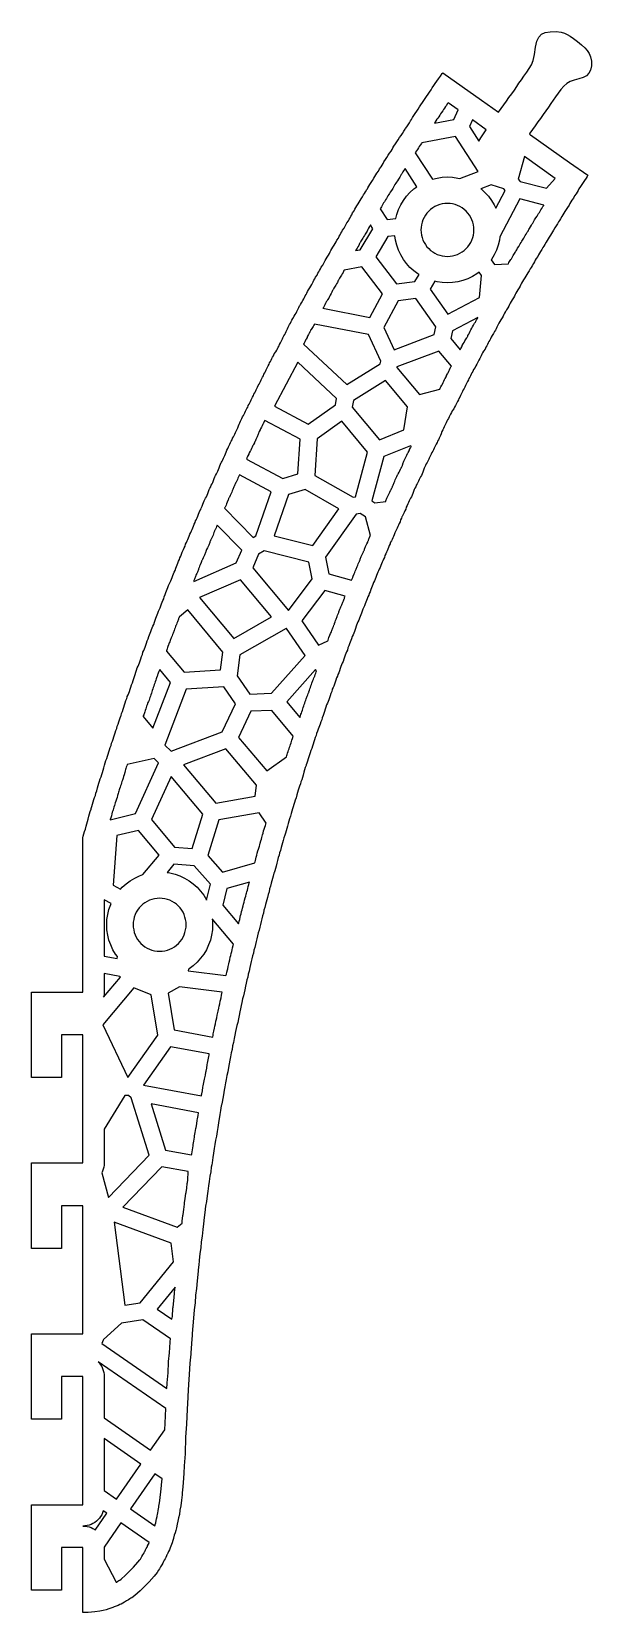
# Model space of a CAD drawing. Header units: millimetres. Extents: x -12 to 119, y -15 to 355.
import ezdxf

# ---------------------------------------------------------------- set-up
doc = ezdxf.new("R2010")
doc.units = ezdxf.units.MM

msp = doc.modelspace()

# ---------------------------------------------------------------- linework, layer by layer
at = {"layer": 'default'}
for points in [[(-12, 70), (-12, 73.16), (-12, 80), (-12, 80.35), (-12, 86.01), (-12, 90), (-5, 90), (-0.32, 90), (0, 90), (0, 97.43), (0, 106.79), (0, 110.86), (0, 120), (-5, 120), (-5, 111.79), (-5, 110), (-12, 110), (-12, 110.53), (-12, 119.91), (-12, 120), (-12, 130), (-11.81, 130), (-5, 130), (0, 130), (0, 135.27), (0, 139.34), (0, 150.81), (0, 154.89), (0, 166.17), (0.07, 166.5), (0.26, 167.06), (0.41, 167.61), (0.59, 168.17), (0.74, 168.83), (0.93, 169.39), (1.07, 169.94), (1.26, 170.5), (1.41, 171.17), (1.59, 171.72), (1.74, 172.28), (1.93, 172.83), (1.97, 173.01), (1.97, 173.01), (2.07, 173.5), (2.26, 174.05), (2.41, 174.59), (2.59, 175.07), (2.74, 175.59), (2.93, 176.08), (3.07, 176.61), (3.26, 177.17), (3.41, 177.83), (3.59, 178.39), (3.74, 178.92), (3.93, 179.41), (4.07, 179.93), (4.26, 180.41), (4.41, 180.93), (4.59, 181.41), (4.74, 181.95), (4.76, 181.99), (4.76, 181.99), (4.93, 182.5), (5.07, 183.17), (5.26, 183.72), (5.41, 184.26), (5.59, 184.74), (5.74, 185.26), (5.93, 185.74), (6.07, 186.26), (6.26, 186.74), (6.41, 187.26), (6.59, 187.74), (6.74, 188.26), (6.93, 188.74), (7.07, 189.26), (7.26, 189.74), (7.41, 190.26), (7.59, 190.74), (7.74, 191.26), (7.93, 191.74), (8.07, 192.26), (8.26, 192.74), (8.41, 193.26), (8.59, 193.74), (8.74, 194.26), (8.87, 194.6), (8.93, 194.74), (9.07, 195.26), (9.26, 195.74), (9.41, 196.26), (9.59, 196.74), (9.74, 197.26), (9.93, 197.74), (10.07, 198.26), (10.26, 198.74), (10.35, 199.06), (10.35, 199.06), (10.41, 199.24), (10.59, 199.65), (10.74, 200.02), (10.93, 200.43), (11.07, 200.93), (11.26, 201.41), (11.41, 201.93), (11.59, 202.41), (11.74, 202.93), (11.93, 203.41), (12.07, 203.93), (12.26, 204.41), (12.41, 204.93), (12.59, 205.4), (12.74, 205.91), (12.93, 206.32), (13.07, 206.68), (13.26, 207.09), (13.41, 207.6), (13.59, 208.07), (13.74, 208.59), (13.93, 209.07), (14.07, 209.57), (14.26, 209.98), (14.26, 209.98), (14.26, 209.98), (14.41, 210.35), (14.59, 210.76), (14.74, 211.26), (14.93, 211.74), (15.07, 212.26), (15.26, 212.74), (15.41, 213.24), (15.59, 213.65), (15.74, 214.02), (15.93, 214.42), (16.07, 214.91), (16.26, 215.32), (16.41, 215.68), (16.59, 216.09), (16.74, 216.59), (16.93, 217.07), (17.07, 217.57), (17.26, 217.98), (17.41, 218.35), (17.59, 218.76), (17.74, 219.24), (17.93, 219.65), (18.07, 220.02), (18.26, 220.42), (18.41, 220.91), (18.59, 221.32), (18.74, 221.68), (18.93, 222.09), (19.07, 222.59), (19.26, 223.07), (19.41, 223.57), (19.59, 223.98), (19.74, 224.35), (19.93, 224.76), (20.07, 225.24), (20.26, 225.65), (20.41, 226), (20.59, 226.34), (20.74, 226.69), (20.93, 227.09), (21.07, 227.58), (21.26, 227.98), (21.41, 228.35), (21.59, 228.76), (21.74, 229.24), (21.93, 229.65), (22.07, 230.02), (22.26, 230.42), (22.41, 230.91), (22.59, 231.32), (22.74, 231.68), (22.93, 232.09), (23.07, 232.57), (23.26, 232.98), (23.41, 233.33), (23.59, 233.67), (23.74, 234.02), (23.93, 234.43), (24.07, 234.91), (24.26, 235.31), (24.41, 235.66), (24.59, 236), (24.74, 236.35), (24.93, 236.76), (25.07, 237.24), (25.26, 237.65), (25.41, 238), (25.59, 238.34), (25.74, 238.69), (25.93, 239.09), (26.07, 239.57), (26.26, 239.98), (26.41, 240.33), (26.59, 240.67), (26.62, 240.73), (26.74, 241.02), (26.93, 241.43), (27.07, 241.91), (27.26, 242.31), (27.41, 242.66), (27.59, 243), (27.74, 243.35), (27.93, 243.76), (28.07, 244.24), (28.26, 244.65), (28.41, 245), (28.59, 245.33), (28.59, 245.33), (28.59, 245.33), (28.74, 245.67), (28.93, 246), (29.07, 246.35), (29.26, 246.76), (29.41, 247.24), (29.59, 247.65), (29.74, 248), (29.93, 248.33), (30.07, 248.67), (30.26, 249), (30.41, 249.35), (30.59, 249.76), (30.74, 250.24), (30.93, 250.65), (31.07, 251), (31.26, 251.33), (31.41, 251.67), (31.59, 252), (31.74, 252.35), (31.93, 252.76), (32.07, 253.24), (32.26, 253.65), (32.41, 254), (32.46, 254.09), (32.46, 254.09), (32.59, 254.33), (32.74, 254.67), (32.93, 255), (33.07, 255.33), (33.26, 255.67), (33.41, 256.02), (33.59, 256.43), (33.74, 256.91), (33.93, 257.31), (34.07, 257.66), (34.26, 258), (34.41, 258.33), (34.59, 258.67), (34.74, 259), (34.93, 259.33), (35.07, 259.67), (35.26, 260), (35.41, 260.33), (35.59, 260.67), (35.74, 261), (35.93, 261.34), (36.07, 261.69), (36.26, 262.09), (36.41, 262.57), (36.59, 262.98), (36.74, 263.33), (36.93, 263.67), (37.07, 264), (37.26, 264.33), (37.41, 264.67), (37.59, 265), (37.74, 265.33), (37.93, 265.67), (38.07, 266), (38.26, 266.33), (38.41, 266.67), (38.59, 267), (38.71, 267.26), (38.71, 267.26), (38.74, 267.33), (38.93, 267.67), (39.07, 268), (39.26, 268.33), (39.41, 268.67), (39.59, 269), (39.74, 269.33), (39.93, 269.67), (40.07, 270), (40.26, 270.33), (40.41, 270.67), (40.59, 271), (40.74, 271.33), (40.93, 271.67), (41.07, 272), (41.26, 272.33), (41.41, 272.67), (41.59, 273), (41.74, 273.33), (41.93, 273.67), (42.07, 274), (42.26, 274.33), (42.41, 274.67), (42.59, 275), (42.74, 275.33), (42.93, 275.67), (43.07, 276), (43.26, 276.33), (43.41, 276.67), (43.59, 277), (43.74, 277.33), (43.93, 277.67), (44.07, 278), (44.26, 278.33), (44.41, 278.67), (44.61, 279.02), (44.83, 279.43), (45.17, 279.91), (45.39, 280.31), (45.59, 280.66), (45.74, 281), (45.93, 281.33), (46.07, 281.67), (46.26, 282), (46.41, 282.33), (46.59, 282.67), (46.74, 283), (46.84, 283.18), (46.93, 283.33), (47.07, 283.67), (47.26, 284), (47.41, 284.33), (47.59, 284.67), (47.74, 285), (47.93, 285.33), (48.07, 285.67), (48.26, 286), (48.41, 286.33), (48.59, 286.67), (48.74, 287), (48.95, 287.35), (49.17, 287.76), (49.5, 288.24), (49.72, 288.65), (49.92, 289), (50.07, 289.33), (50.26, 289.67), (50.41, 290), (50.59, 290.33), (50.74, 290.67), (50.86, 290.87), (50.86, 290.87), (50.95, 291.02), (51.17, 291.43), (51.5, 291.91), (51.72, 292.31), (51.92, 292.66), (52.07, 293), (52.26, 293.33), (52.41, 293.67), (52.61, 294.02), (52.83, 294.43), (53.17, 294.91), (53.39, 295.31), (53.59, 295.66), (53.74, 296), (53.93, 296.33), (54.08, 296.67), (54.28, 297.02), (54.5, 297.43), (54.83, 297.91), (55.05, 298.31), (55.26, 298.66), (55.41, 299), (55.61, 299.35), (55.83, 299.76), (56.17, 300.24), (56.39, 300.65), (56.42, 300.7), (56.42, 300.7), (56.59, 301), (56.74, 301.34), (56.95, 301.69), (57.17, 302.09), (57.5, 302.57), (57.72, 302.98), (57.92, 303.33), (58.08, 303.67), (58.28, 304.02), (58.5, 304.43), (58.83, 304.91), (59.06, 305.32), (59.28, 305.68), (59.5, 306.09), (59.83, 306.57), (60.05, 306.98), (60.26, 307.33), (60.41, 307.67), (60.61, 308.02), (60.83, 308.43), (61.17, 308.91), (61.39, 309.32), (61.61, 309.68), (61.83, 310.09), (62.17, 310.57), (62.39, 310.98), (62.59, 311.33), (62.74, 311.67), (62.95, 312.02), (63.17, 312.43), (63.5, 312.91), (63.72, 313.32), (63.94, 313.68), (64.17, 314.09), (64.31, 314.3), (64.5, 314.58), (64.72, 314.98), (64.94, 315.35), (65.17, 315.76), (65.5, 316.24), (65.72, 316.65), (65.94, 317.02), (66.17, 317.42), (66.5, 317.91), (66.61, 318.11), (66.72, 318.32), (66.94, 318.68), (67.17, 319.09), (67.52, 319.59), (67.81, 320.07), (68.16, 320.57), (68.39, 320.98), (68.61, 321.35), (68.84, 321.76), (69.19, 322.26), (69.48, 322.74), (69.83, 323.24), (70.06, 323.65), (70.28, 324.02), (70.5, 324.43), (70.85, 324.93), (71.15, 325.41), (71.52, 325.93), (71.81, 326.4), (72.16, 326.91), (72.39, 327.32), (72.48, 327.46), (72.61, 327.68), (72.84, 328.09), (73.19, 328.6), (73.48, 329.07), (73.85, 329.59), (74.15, 330.07), (74.52, 330.59), (74.82, 331.07), (75.18, 331.59), (75.48, 332.07), (75.57, 332.2), (75.57, 332.2), (75.85, 332.59), (76.15, 333.07), (76.5, 333.57), (76.72, 333.98), (76.94, 334.35), (77.17, 334.76), (77.52, 335.26), (77.82, 335.74), (78.18, 336.26), (78.48, 336.74), (78.85, 337.26), (79.15, 337.74), (79.52, 338.26), (79.82, 338.74), (80.18, 339.26), (80.48, 339.74), (80.85, 340.26), (81.15, 340.74), (81.52, 341.26), (81.82, 341.74), (82.18, 342.26), (82.48, 342.74), (82.87, 343.28), (83.24, 343.83), (83.76, 344.5), (84.13, 345.05), (84.25, 345.22), (93.34, 338.82), (97.32, 336.02), (97.94, 336.87), (98.56, 337.74), (99.16, 338.59), (99.78, 339.46), (100.43, 340.36), (101.04, 341.22), (101.6, 342.03), (102.12, 342.81), (102.68, 343.61), (103.28, 344.47), (103.93, 345.37), (104.52, 346.23), (105.02, 347.1), (105.41, 348.13), (105.72, 349.56), (106, 351.26), (106.32, 352.67), (106.75, 353.63), (107.36, 354.26), (108.22, 354.66), (109.41, 354.88), (110.8, 354.9), (111.96, 354.75), (112.77, 354.52), (113.42, 354.21), (114.09, 353.81), (114.88, 353.26), (115.81, 352.57), (116.76, 351.8), (117.53, 351.11), (118.09, 350.46), (118.54, 349.76), (118.88, 348.96), (119.07, 347.97), (119.07, 346.86), (118.86, 345.89), (118.47, 345.13), (117.89, 344.55), (117.14, 344.13), (116.16, 343.81), (115.05, 343.52), (114.08, 343.2), (113.29, 342.76), (112.61, 342.13), (111.95, 341.34), (111.29, 340.46), (110.68, 339.61), (110.12, 338.81), (109.6, 338.03), (109.04, 337.22), (108.43, 336.36), (107.78, 335.46), (107.16, 334.59), (106.56, 333.74), (105.94, 332.87), (105.29, 331.97), (104.68, 331.11), (104.55, 330.92), (104.82, 330.73), (113.98, 324.28), (118.24, 321.29), (118.06, 320.98), (117.83, 320.57), (117.48, 320.07), (117.18, 319.59), (116.82, 319.07), (116.52, 318.6), (116.17, 318.09), (115.94, 317.68), (115.72, 317.32), (115.5, 316.91), (115.15, 316.41), (114.85, 315.93), (114.5, 315.43), (114.28, 315.02), (114.06, 314.65), (113.83, 314.24), (113.48, 313.74), (113.19, 313.26), (112.84, 312.76), (112.61, 312.35), (112.39, 311.98), (112.17, 311.58), (111.83, 311.09), (111.61, 310.68), (111.39, 310.32), (111.16, 309.91), (110.81, 309.41), (110.52, 308.93), (110.17, 308.43), (109.94, 308.02), (109.72, 307.65), (109.5, 307.24), (109.17, 306.76), (108.94, 306.35), (108.72, 305.98), (108.5, 305.58), (108.17, 305.09), (107.94, 304.68), (107.72, 304.32), (107.5, 303.91), (107.17, 303.42), (106.94, 303.02), (106.72, 302.65), (106.5, 302.24), (106.17, 301.76), (105.94, 301.35), (105.72, 300.98), (105.5, 300.58), (105.17, 300.09), (104.94, 299.68), (104.72, 299.32), (104.5, 298.91), (104.17, 298.42), (103.94, 298.02), (103.72, 297.65), (103.5, 297.24), (103.17, 296.76), (102.95, 296.35), (102.74, 296), (102.59, 295.66), (102.39, 295.31), (102.17, 294.91), (101.83, 294.43), (101.61, 294.02), (101.41, 293.67), (101.26, 293.33), (101.05, 292.98), (100.83, 292.57), (100.5, 292.09), (100.28, 291.69), (100.08, 291.34), (99.92, 291), (99.72, 290.65), (99.5, 290.24), (99.17, 289.76), (99, 289.46), (99, 289.46), (98.95, 289.35), (98.74, 289), (98.59, 288.66), (98.39, 288.31), (98.17, 287.91), (97.83, 287.43), (97.61, 287.02), (97.41, 286.67), (97.26, 286.33), (97.07, 286), (96.94, 285.7), (96.93, 285.67), (96.74, 285.33), (96.59, 285), (96.39, 284.65), (96.17, 284.24), (95.83, 283.76), (95.61, 283.35), (95.41, 283), (95.26, 282.67), (95.07, 282.33), (94.93, 282), (94.74, 281.67), (94.59, 281.33), (94.39, 280.98), (94.17, 280.57), (93.83, 280.09), (93.61, 279.69), (93.41, 279.34), (93.26, 279), (93.07, 278.67), (92.93, 278.33), (92.74, 278), (92.59, 277.67), (92.41, 277.33), (92.26, 277), (92.05, 276.65), (91.83, 276.24), (91.5, 275.76), (91.28, 275.35), (91.08, 275), (90.93, 274.67), (90.74, 274.33), (90.59, 274), (90.41, 273.67), (90.26, 273.33), (90.07, 273), (89.93, 272.67), (89.74, 272.33), (89.59, 272), (89.41, 271.67), (89.26, 271.33), (89.07, 271), (88.93, 270.67), (88.74, 270.33), (88.59, 270), (88.41, 269.67), (88.26, 269.33), (88.07, 269), (87.93, 268.67), (87.74, 268.33), (87.62, 268.07), (87.59, 268), (87.41, 267.67), (87.26, 267.33), (87.05, 266.98), (86.83, 266.57), (86.5, 266.09), (86.28, 265.69), (86.08, 265.34), (85.93, 265), (85.74, 264.67), (85.59, 264.33), (85.41, 264), (85.26, 263.67), (85.07, 263.33), (84.93, 263), (84.74, 262.67), (84.59, 262.33), (84.41, 262), (84.26, 261.65), (84.07, 261.24), (83.93, 260.76), (83.74, 260.35), (83.59, 260), (83.41, 259.67), (83.26, 259.33), (83.07, 259), (82.93, 258.67), (82.74, 258.33), (82.59, 258), (82.41, 257.67), (82.26, 257.33), (82.07, 257), (81.93, 256.67), (81.74, 256.33), (81.59, 256), (81.41, 255.67), (81.26, 255.33), (81.07, 255), (80.99, 254.8), (80.93, 254.67), (80.74, 254.33), (80.59, 254), (80.41, 253.67), (80.26, 253.33), (80.07, 253), (79.93, 252.65), (79.74, 252.24), (79.59, 251.76), (79.41, 251.35), (79.26, 251), (79.07, 250.67), (78.93, 250.33), (78.74, 250), (78.59, 249.67), (78.41, 249.33), (78.26, 249), (78.07, 248.67), (77.93, 248.33), (77.74, 248), (77.59, 247.65), (77.41, 247.24), (77.26, 246.76), (77.07, 246.35), (76.93, 246), (76.74, 245.67), (76.59, 245.33), (76.41, 245), (76.26, 244.67), (76.07, 244.33), (75.93, 243.98), (75.74, 243.57), (75.59, 243.09), (75.41, 242.69), (75.26, 242.34), (75.07, 242), (74.93, 241.67), (74.74, 241.33), (74.72, 241.29), (74.59, 240.98), (74.41, 240.57), (74.26, 240.09), (74.07, 239.69), (73.93, 239.34), (73.74, 239), (73.59, 238.67), (73.41, 238.33), (73.26, 237.98), (73.07, 237.57), (72.93, 237.09), (72.74, 236.69), (72.59, 236.34), (72.41, 236), (72.26, 235.67), (72.07, 235.33), (71.98, 235.1), (71.93, 234.98), (71.74, 234.57), (71.59, 234.09), (71.41, 233.69), (71.26, 233.34), (71.07, 233), (70.93, 232.65), (70.74, 232.24), (70.59, 231.76), (70.41, 231.35), (70.26, 231), (70.07, 230.66), (69.93, 230.31), (69.74, 229.91), (69.59, 229.43), (69.41, 229.02), (69.26, 228.67), (69.07, 228.33), (68.93, 227.98), (68.74, 227.57), (68.59, 227.09), (68.41, 226.68), (68.26, 226.32), (68.07, 225.91), (67.93, 225.42), (67.74, 225.02), (67.59, 224.65), (67.41, 224.24), (67.26, 223.76), (67.07, 223.35), (66.93, 222.98), (66.74, 222.58), (66.59, 222.09), (66.41, 221.68), (66.26, 221.32), (66.07, 220.91), (65.93, 220.42), (65.74, 220.02), (65.59, 219.65), (65.41, 219.24), (65.26, 218.76), (65.07, 218.35), (64.93, 217.98), (64.74, 217.58), (64.59, 217.09), (64.41, 216.68), (64.26, 216.32), (64.07, 215.91), (63.93, 215.42), (63.93, 215.41), (63.74, 214.93), (63.59, 214.43), (63.41, 214.02), (63.26, 213.65), (63.07, 213.24), (62.93, 212.76), (62.74, 212.35), (62.59, 211.98), (62.41, 211.57), (62.26, 211.07), (62.07, 210.59), (61.93, 210.09), (61.74, 209.68), (61.59, 209.32), (61.41, 208.91), (61.26, 208.41), (61.07, 207.93), (60.93, 207.43), (60.74, 207.02), (60.59, 206.65), (60.41, 206.24), (60.26, 205.74), (60.07, 205.26), (59.93, 204.76), (59.74, 204.35), (59.59, 203.98), (59.41, 203.57), (59.26, 203.07), (59.07, 202.59), (58.93, 202.09), (58.74, 201.68), (58.59, 201.32), (58.41, 200.91), (58.39, 200.86), (58.26, 200.4), (58.07, 199.93), (57.93, 199.41), (57.74, 198.93), (57.59, 198.43), (57.41, 198.02), (57.26, 197.65), (57.07, 197.24), (56.93, 196.74), (56.74, 196.26), (56.59, 195.74), (56.41, 195.26), (56.26, 194.74), (56.07, 194.26), (55.93, 193.74), (55.74, 193.26), (55.59, 192.76), (55.41, 192.35), (55.4, 192.34), (55.4, 192.34), (55.26, 191.98), (55.07, 191.57), (54.93, 191.07), (54.74, 190.59), (54.59, 190.07), (54.41, 189.59), (54.26, 189.07), (54.07, 188.59), (53.93, 188.07), (53.74, 187.59), (53.59, 187.07), (53.41, 186.59), (53.26, 186.07), (53.07, 185.59), (52.93, 185.07), (52.74, 184.59), (52.59, 184.07), (52.41, 183.59), (52.3, 183.23), (52.26, 183.07), (52.07, 182.59), (51.93, 182.05), (51.74, 181.5), (51.59, 180.83), (51.41, 180.28), (51.26, 179.74), (51.07, 179.26), (50.93, 178.74), (50.74, 178.26), (50.59, 177.74), (50.41, 177.26), (50.26, 176.72), (50.07, 176.17), (49.93, 175.5), (49.74, 174.95), (49.59, 174.41), (49.41, 173.93), (49.26, 173.41), (49.07, 172.92), (48.93, 172.39), (48.74, 171.83), (48.59, 171.17), (48.41, 170.61), (48.26, 170.06), (48.07, 169.5), (47.93, 168.83), (47.74, 168.28), (47.59, 167.74), (47.41, 167.26), (47.26, 166.72), (47.07, 166.17), (46.93, 165.5), (46.74, 164.94), (46.59, 164.39), (46.41, 163.83), (46.26, 163.17), (46.07, 162.61), (45.93, 162.06), (45.74, 161.5), (45.59, 160.81), (45.41, 160.19), (45.26, 159.5), (45.07, 158.94), (44.93, 158.39), (44.77, 157.93), (44.74, 157.83), (44.59, 157.17), (44.41, 156.61), (44.26, 156.06), (44.07, 155.5), (43.93, 154.81), (43.74, 154.18), (43.59, 153.48), (43.41, 152.85), (43.26, 152.17), (43.07, 151.61), (42.93, 151.06), (42.74, 150.5), (42.59, 149.81), (42.41, 149.18), (42.26, 148.48), (42.07, 147.85), (41.93, 147.15), (41.74, 146.52), (41.59, 145.82), (41.41, 145.18), (41.26, 144.48), (41.07, 143.85), (40.93, 143.15), (40.74, 142.52), (40.59, 141.82), (40.41, 141.18), (40.26, 140.48), (40.07, 139.85), (39.93, 139.15), (39.74, 138.52), (39.59, 137.82), (39.41, 137.18), (39.26, 136.46), (39.07, 135.76), (38.93, 134.91), (38.74, 134.2), (38.59, 133.48), (38.41, 132.85), (38.26, 132.13), (38.07, 131.43), (37.93, 130.57), (37.74, 129.87), (37.59, 129.13), (37.41, 128.43), (37.26, 127.57), (37.07, 126.87), (36.93, 126.13), (36.74, 125.42), (36.59, 124.55), (36.41, 123.78), (36.26, 122.91), (36.07, 122.2), (35.93, 121.46), (35.74, 120.76), (35.59, 119.89), (35.41, 119.11), (35.26, 118.22), (35.07, 117.44), (34.93, 116.56), (34.74, 115.78), (34.59, 114.89), (34.41, 114.11), (34.26, 113.2), (34.07, 112.35), (33.93, 111.31), (33.74, 110.46), (33.59, 109.56), (33.41, 108.77), (33.26, 107.87), (33.07, 107.02), (32.93, 105.98), (32.74, 105.13), (32.59, 104.21), (32.46, 103.57), (32.41, 103.35), (32.26, 102.29), (32.07, 101.37), (31.93, 100.3), (31.85, 99.93), (31.74, 99.37), (31.59, 98.3), (31.41, 97.37), (31.26, 96.3), (31.07, 95.37), (30.93, 94.3), (30.74, 93.37), (30.59, 92.28), (30.41, 91.28), (30.26, 90.06), (30.17, 89.57), (30.07, 89.05), (29.93, 87.95), (29.74, 86.94), (29.59, 85.7), (29.41, 84.63), (29.26, 83.37), (29.07, 82.29), (28.93, 81.02), (28.74, 79.87), (28.59, 78.44), (28.41, 77.22), (28.26, 75.76), (28.07, 74.46), (28, 73.67), (27.93, 72.87), (27.74, 71.57), (27.59, 70.1), (27.41, 68.79), (27.26, 67.16), (27.12, 66.1), (27.07, 65.72), (26.93, 63.93), (26.74, 62.4), (26.59, 60.59), (26.41, 59.07), (26.26, 57.24), (26.07, 55.64), (25.93, 53.65), (25.74, 51.9), (25.62, 50.11), (25.59, 49.7), (25.41, 47.73), (25.27, 45.48), (25.26, 45.22), (25.07, 43.1), (24.93, 40.5), (24.74, 38.15), (24.61, 35.41), (24.59, 35.07), (24.41, 32.35), (24.26, 28.87), (24.07, 25.8), (23.93, 21.93), (23.74, 19.09), (23.65, 17.41), (23.59, 16.18), (23.41, 14.2), (23.29, 12.79), (23.26, 12.34), (23.07, 11.03), (22.93, 9.73), (22.74, 8.73), (22.59, 7.67), (22.41, 6.89), (22.26, 6.13), (22.07, 5.43), (21.93, 4.59), (21.74, 3.96), (21.59, 3.39), (21.41, 2.83), (21.26, 2.17), (21.22, 2.06), (21.22, 2.06), (21.07, 1.61), (20.93, 1.1), (20.74, 0.68), (20.59, 0.32), (20.41, -0.09), (20.26, -0.57), (20.07, -0.98), (19.93, -1.33), (19.74, -1.67), (19.7, -1.75), (19.7, -1.75), (19.59, -2), (19.41, -2.33), (19.26, -2.67), (19.07, -3), (18.92, -3.34), (18.72, -3.69), (18.5, -4.09), (18.17, -4.58), (17.94, -4.99), (17.7, -5.37), (17.38, -5.88), (16.68, -6.72), (15.51, -8.04), (13.4, -10.15), (12.14, -11.26), (11.46, -11.8), (11.25, -11.92), (11.02, -12.05), (10.65, -12.28), (10.24, -12.5), (9.76, -12.83), (9.35, -13.05), (9, -13.26), (8.65, -13.41), (8.24, -13.59), (7.76, -13.74), (7.35, -13.93), (6.98, -14.07), (6.57, -14.26), (6.05, -14.41), (5.49, -14.59), (4.77, -14.74), (3.97, -14.93), (2.78, -15.07), (1.21, -15.22), (0, -15.22), (0, -3.33), (0, 0), (-5, 0), (-5, -2.1), (-5, -3.2), (-5, -9.66), (-5, -10), (-5.27, -10), (-10.36, -10), (-12, -10), (-12, 0), (-12, 0.67), (-12, 4.97), (-12, 10), (-5, 10), (0, 10), (0, 11.9), (0, 16.76), (0, 28.93), (0, 33.79), (0, 40), (-5, 40), (-5, 37.26), (-5, 32.39), (-5, 30), (-11.19, 30), (-12, 30), (-12, 40), (-12, 42.91), (-12, 50), (-7.43, 50), (-5, 50), (-3.39, 50), (0, 50), (0, 75.34), (0, 79.5), (0, 80), (-5, 80), (-5, 79.01), (-5, 72.73), (-5, 70), (-5.99, 70), (-12, 70)], [(84.65, 336.97), (84.44, 336.63), (84.26, 336.36), (83.98, 335.97), (83.77, 335.63), (83.59, 335.36), (83.32, 334.97), (83.11, 334.63), (82.92, 334.36), (82.65, 333.97), (82.44, 333.63), (82.33, 333.47), (86.85, 334.32), (87.88, 336.55), (85.5, 338.23), (85.32, 337.97), (85.11, 337.63), (84.92, 337.36), (84.65, 336.97)], [(94.47, 331.91), (91.21, 334.21), (90.51, 332.7), (92.74, 329.26), (93.2, 330.06), (93.79, 330.95), (94.44, 331.86), (94.47, 331.91)], [(78.77, 327.97), (78.59, 327.69), (78.32, 327.31), (78.11, 326.97), (77.92, 326.69), (77.82, 326.55), (81.83, 320.34), (82.94, 320.62), (84.15, 320.8), (85.36, 320.86), (86.58, 320.8), (87.78, 320.62), (88.24, 320.51), (92.56, 322.15), (87.29, 330.33), (79.36, 328.84), (79.26, 328.69), (78.98, 328.31), (78.77, 327.97)], [(75.11, 322.31), (74.94, 322.05), (74.75, 321.78), (74.66, 321.61), (74.57, 321.46), (74.4, 321.16), (74.21, 320.83), (73.92, 320.36), (73.66, 319.99), (73.45, 319.65), (73.28, 319.39), (73.08, 319.11), (72.99, 318.94), (72.91, 318.79), (72.73, 318.5), (72.55, 318.16), (72.26, 317.7), (71.99, 317.32), (71.78, 316.98), (71.61, 316.72), (71.42, 316.44), (71.32, 316.27), (71.24, 316.13), (71.07, 315.84), (70.89, 315.51), (70.61, 315.06), (70.43, 314.79), (70.33, 314.62), (70.24, 314.46), (70.07, 314.17), (69.89, 313.84), (69.63, 313.43), (71.25, 310.91), (73.26, 311.12), (73.5, 312.06), (73.91, 313.21), (74.43, 314.31), (75.05, 315.35), (75.78, 316.33), (76.59, 317.23), (77.5, 318.05), (78.21, 318.58), (75.46, 322.84), (75.32, 322.64), (75.11, 322.31)], [(108.55, 318.23), (110.62, 320.53), (103.4, 325.62), (101.93, 320.33), (102.39, 319.84), (108.55, 318.23)], [(98.58, 318.05), (95.63, 319.04), (93.16, 318.1), (93.23, 318.05), (94.13, 317.23), (94.95, 316.33), (95.67, 315.35), (96.3, 314.31), (96.66, 313.54), (98.88, 317.73), (98.58, 318.05)], [(91.53, 309.07), (91.44, 309.67), (91.3, 310.26), (91.09, 310.83), (90.83, 311.38), (90.52, 311.91), (90.16, 312.39), (89.75, 312.85), (89.3, 313.25), (88.81, 313.62), (88.29, 313.93), (87.74, 314.19), (87.16, 314.39), (86.57, 314.54), (85.97, 314.63), (85.36, 314.66), (84.76, 314.63), (84.15, 314.54), (83.56, 314.39), (82.99, 314.19), (82.44, 313.93), (81.92, 313.62), (81.43, 313.25), (80.98, 312.85), (80.57, 312.39), (80.21, 311.91), (79.89, 311.38), (79.63, 310.83), (79.43, 310.26), (79.28, 309.67), (79.19, 309.07), (79.16, 308.46), (79.19, 307.85), (79.28, 307.25), (79.43, 306.66), (79.63, 306.09), (79.89, 305.54), (80.21, 305.02), (80.57, 304.53), (80.98, 304.08), (81.43, 303.67), (81.92, 303.31), (82.44, 302.99), (82.99, 302.73), (83.56, 302.53), (84.15, 302.38), (84.76, 302.29), (85.36, 302.26), (85.97, 302.29), (86.57, 302.38), (87.16, 302.53), (87.74, 302.73), (88.29, 302.99), (88.81, 303.31), (89.3, 303.67), (89.75, 304.08), (90.16, 304.53), (90.52, 305.02), (90.83, 305.54), (91.09, 306.09), (91.3, 306.66), (91.44, 307.25), (91.53, 307.85), (91.56, 308.46), (91.53, 309.07)], [(100.06, 301.27), (100.24, 301.54), (100.34, 301.72), (100.43, 301.87), (100.6, 302.16), (100.78, 302.49), (101.06, 302.94), (101.24, 303.21), (101.34, 303.38), (101.43, 303.54), (101.6, 303.83), (101.78, 304.16), (102.06, 304.6), (102.24, 304.87), (102.34, 305.05), (102.43, 305.21), (102.6, 305.5), (102.78, 305.83), (103.06, 306.27), (103.24, 306.54), (103.34, 306.72), (103.43, 306.87), (103.6, 307.16), (103.78, 307.49), (104.06, 307.94), (104.24, 308.21), (104.34, 308.38), (104.43, 308.54), (104.6, 308.83), (104.78, 309.16), (105.06, 309.6), (105.24, 309.87), (105.34, 310.05), (105.43, 310.21), (105.6, 310.5), (105.79, 310.84), (106.08, 311.3), (106.34, 311.68), (106.55, 312.02), (106.72, 312.28), (106.92, 312.56), (107.01, 312.73), (107.09, 312.87), (107.27, 313.16), (107.45, 313.49), (107.72, 313.94), (107.91, 314.21), (107.93, 314.24), (107.92, 314.26), (102.34, 315.71), (97.65, 306.88), (97.52, 306.04), (97.23, 304.86), (96.82, 303.72), (96.3, 302.62), (95.67, 301.57), (95.61, 301.48), (96.4, 300.37), (99.63, 300.56), (99.78, 300.83), (100.06, 301.27)], [(66.92, 308.84), (66.75, 308.54), (66.56, 308.18), (66.28, 307.73), (66.09, 307.46), (66, 307.28), (65.91, 307.13), (65.73, 306.84), (65.55, 306.51), (65.28, 306.06), (65.1, 305.8), (65, 305.63), (64.95, 305.53), (64.86, 305.38), (64.81, 305.26), (64.59, 304.84), (64.42, 304.54), (64.22, 304.18), (63.94, 303.73), (63.87, 303.62), (64.93, 303.82), (67.88, 308.75), (67.33, 309.62), (67.28, 309.53), (67.2, 309.38), (67.14, 309.26), (66.92, 308.84)], [(68.6, 302.15), (73.41, 295.84), (77.71, 296.41), (78.71, 298.01), (78.47, 298.15), (77.5, 298.88), (76.59, 299.69), (75.78, 300.6), (75.05, 301.57), (74.43, 302.62), (73.91, 303.72), (73.5, 304.86), (73.2, 306.04), (73.05, 307.07), (71.44, 306.91), (68.6, 302.15)], [(60.75, 298.2), (60.56, 297.85), (60.28, 297.4), (60.1, 297.13), (60, 296.96), (59.95, 296.86), (59.86, 296.72), (59.81, 296.6), (59.59, 296.17), (59.42, 295.87), (59.23, 295.52), (58.95, 295.06), (58.76, 294.8), (58.67, 294.63), (58.61, 294.53), (58.53, 294.39), (58.48, 294.28), (58.3, 293.91), (58.21, 293.76), (58.15, 293.61), (57.92, 293.17), (57.75, 292.87), (57.56, 292.52), (57.28, 292.06), (57.1, 291.8), (57, 291.63), (56.95, 291.53), (56.87, 291.39), (56.82, 291.28), (56.63, 290.91), (56.55, 290.76), (56.48, 290.61), (56.26, 290.17), (56.22, 290.11), (67.21, 287.97), (70.16, 293.51), (65.34, 299.82), (61.2, 299.06), (61.2, 299.05), (61.14, 298.93), (60.92, 298.5), (60.75, 298.2)], [(92.25, 298.15), (91.21, 297.53), (90.11, 297.01), (88.96, 296.6), (87.78, 296.3), (86.58, 296.12), (85.36, 296.06), (84.15, 296.12), (82.94, 296.3), (82.44, 296.43), (81.3, 294.62), (85.43, 288.77), (92.88, 292.67), (93.36, 297.76), (92.79, 298.55), (92.25, 298.15)], [(73.81, 291.86), (70.51, 285.65), (72.93, 280.41), (82.26, 283.97), (82.66, 285.76), (77.97, 292.41), (73.81, 291.86)], [(53.89, 285.85), (53.61, 285.4), (53.43, 285.13), (53.34, 284.96), (53.28, 284.86), (53.2, 284.72), (53.15, 284.61), (52.97, 284.24), (52.89, 284.1), (52.82, 283.96), (52.63, 283.58), (52.55, 283.43), (52.49, 283.3), (52.3, 282.91), (52.22, 282.77), (52.16, 282.63), (51.97, 282.24), (51.89, 282.1), (51.82, 281.96), (51.68, 281.68), (61.78, 272.24), (69.6, 277.09), (69.77, 277.71), (66.89, 283.95), (54.21, 286.43), (54.08, 286.2), (53.89, 285.85)], [(88.79, 281.24), (88.85, 281.39), (89.08, 281.83), (89.25, 282.13), (89.44, 282.48), (89.72, 282.94), (89.9, 283.2), (90, 283.37), (90.05, 283.47), (90.13, 283.61), (90.18, 283.72), (90.37, 284.09), (90.45, 284.23), (90.51, 284.37), (90.7, 284.76), (90.79, 284.91), (90.85, 285.06), (91.08, 285.5), (91.25, 285.8), (91.44, 286.15), (91.72, 286.6), (91.9, 286.87), (92, 287.04), (92.05, 287.14), (92.13, 287.28), (92.18, 287.39), (92.37, 287.76), (92.45, 287.9), (92.46, 287.94), (86.55, 284.84), (86.14, 283.01), (88.35, 280.38), (88.37, 280.42), (88.45, 280.57), (88.51, 280.7), (88.7, 281.09), (88.79, 281.24)], [(83.78, 271.57), (83.84, 271.7), (84.03, 272.09), (84.11, 272.23), (84.18, 272.37), (84.37, 272.76), (84.45, 272.9), (84.51, 273.04), (84.7, 273.42), (84.78, 273.57), (84.84, 273.7), (85.03, 274.09), (85.11, 274.23), (85.18, 274.37), (85.37, 274.76), (85.45, 274.9), (85.51, 275.04), (85.7, 275.42), (85.78, 275.57), (85.84, 275.7), (86.03, 276.09), (86.11, 276.23), (86.18, 276.37), (86.29, 276.6), (83.36, 280.11), (73.55, 276.37), (73.52, 276.28), (78.84, 269.93), (83.56, 271.15), (83.7, 271.42), (83.78, 271.57)], [(59.38, 269.01), (50.31, 277.48), (44.84, 267.18), (52.77, 262.96), (59.13, 267.5), (59.38, 269.01)], [(63.35, 268.51), (63.09, 266.94), (69.45, 259.34), (75.19, 261.63), (76.01, 267.08), (70.89, 273.19), (63.35, 268.51)], [(42.49, 263.63), (42.3, 263.24), (42.22, 263.1), (42.16, 262.96), (41.97, 262.58), (41.89, 262.43), (41.82, 262.3), (41.63, 261.91), (41.55, 261.77), (41.49, 261.63), (41.31, 261.26), (41.24, 261.14), (41.19, 261.03), (41.14, 260.91), (41.09, 260.8), (41.04, 260.62), (40.81, 260.02), (40.65, 259.67), (40.53, 259.38), (40.31, 258.93), (40.22, 258.77), (40.16, 258.63), (39.97, 258.24), (39.89, 258.1), (39.82, 257.96), (39.63, 257.58), (39.55, 257.43), (39.49, 257.3), (39.3, 256.91), (39.22, 256.77), (39.16, 256.63), (38.97, 256.24), (38.89, 256.1), (38.83, 255.96), (38.64, 255.59), (38.58, 255.48), (38.53, 255.36), (38.48, 255.24), (38.42, 255.13), (38.37, 254.95), (38.31, 254.79), (46.8, 250.28), (50.35, 251.34), (50.85, 259.45), (42.59, 263.84), (42.55, 263.77), (42.49, 263.63)], [(54.86, 259.54), (54.34, 250.95), (63.3, 245.88), (63.8, 245.94), (66.64, 256.46), (60.62, 263.65), (54.86, 259.54)], [(71.35, 245.99), (71.47, 246.28), (71.69, 246.74), (71.78, 246.89), (71.84, 247.04), (72.03, 247.42), (72.11, 247.57), (72.17, 247.7), (72.36, 248.08), (72.42, 248.19), (72.47, 248.31), (72.52, 248.43), (72.58, 248.54), (72.63, 248.71), (72.86, 249.31), (73.02, 249.66), (73.14, 249.95), (73.36, 250.41), (73.44, 250.56), (73.51, 250.7), (73.7, 251.09), (73.78, 251.23), (73.84, 251.37), (74.03, 251.76), (74.11, 251.9), (74.18, 252.04), (74.37, 252.42), (74.45, 252.57), (74.51, 252.7), (74.69, 253.08), (74.76, 253.19), (74.81, 253.31), (74.86, 253.43), (74.91, 253.54), (74.96, 253.71), (75.19, 254.31), (75.35, 254.66), (75.47, 254.95), (75.69, 255.41), (75.78, 255.56), (75.84, 255.7), (76.03, 256.09), (76.11, 256.23), (76.18, 256.37), (76.37, 256.76), (76.45, 256.9), (76.51, 257.04), (76.7, 257.42), (76.78, 257.57), (76.84, 257.7), (76.89, 257.8), (76.72, 257.93), (70.51, 255.45), (67.69, 245.01), (68.35, 244.6), (70.91, 244.89), (70.96, 245.05), (71.19, 245.65), (71.35, 245.99)], [(35.89, 249.44), (35.83, 249.3), (35.64, 248.92), (35.58, 248.81), (35.53, 248.69), (35.48, 248.57), (35.42, 248.46), (35.37, 248.29), (35.14, 247.69), (34.98, 247.34), (34.86, 247.05), (34.64, 246.59), (34.56, 246.44), (34.49, 246.3), (34.31, 245.92), (34.24, 245.81), (34.19, 245.69), (34.14, 245.57), (34.09, 245.46), (34.04, 245.29), (33.81, 244.69), (33.65, 244.34), (33.53, 244.05), (33.31, 243.59), (33.22, 243.44), (33.17, 243.33), (39.91, 236.47), (40.52, 236.82), (44.13, 247.17), (36.65, 251.14), (36.48, 250.69), (36.32, 250.34), (36.19, 250.05), (35.97, 249.59), (35.89, 249.44)], [(52.02, 247.67), (48.14, 246.5), (44.78, 236.87), (53.82, 234.61), (59.95, 243.18), (52.02, 247.67)], [(63.3, 227.38), (63.52, 227.97), (63.66, 228.29), (63.77, 228.56), (63.85, 228.75), (63.91, 228.86), (63.96, 229.05), (64.19, 229.65), (64.35, 229.99), (64.47, 230.28), (64.69, 230.73), (64.75, 230.85), (64.8, 230.97), (64.86, 231.09), (64.91, 231.2), (64.96, 231.38), (65.19, 231.98), (65.35, 232.33), (65.47, 232.62), (65.69, 233.06), (65.75, 233.18), (65.8, 233.31), (65.86, 233.43), (65.91, 233.54), (65.96, 233.71), (66.19, 234.31), (66.35, 234.66), (66.47, 234.95), (66.69, 235.39), (66.75, 235.51), (66.8, 235.64), (66.86, 235.76), (66.91, 235.87), (66.96, 236.05), (67.19, 236.65), (67.33, 236.95), (66.16, 241.25), (64.91, 242.03), (63.98, 241.93), (56.79, 231.88), (57.59, 227.93), (62.92, 226.45), (63, 226.62), (63.11, 226.89), (63.19, 227.08), (63.24, 227.2), (63.3, 227.38)], [(30.86, 238.03), (30.81, 237.91), (30.76, 237.8), (30.7, 237.62), (30.48, 237.02), (30.32, 236.67), (30.2, 236.38), (29.98, 235.94), (29.91, 235.82), (29.86, 235.69), (29.81, 235.57), (29.76, 235.46), (29.7, 235.29), (29.48, 234.69), (29.32, 234.34), (29.2, 234.05), (28.98, 233.61), (28.91, 233.49), (28.86, 233.36), (28.81, 233.24), (28.76, 233.13), (28.7, 232.95), (28.48, 232.35), (28.32, 232.01), (28.2, 231.72), (27.98, 231.27), (27.91, 231.15), (27.86, 231.03), (27.81, 230.91), (27.76, 230.8), (27.7, 230.62), (27.48, 230.03), (27.34, 229.71), (27.23, 229.44), (27.15, 229.25), (27.09, 229.14), (27.04, 228.95), (26.81, 228.36), (26.67, 228.05), (26.56, 227.77), (26.48, 227.59), (26.43, 227.47), (26.37, 227.29), (26.15, 226.7), (26, 226.38), (25.96, 226.26), (26.01, 226.18), (35.92, 230.52), (37.21, 233.51), (31.47, 239.35), (31.32, 239.01), (31.2, 238.72), (30.98, 238.27), (30.91, 238.15), (30.86, 238.03)], [(41.15, 232.56), (39.77, 229.35), (48.14, 219.35), (53.73, 226.81), (52.94, 230.7), (42.47, 233.33), (41.15, 232.56)], [(44.19, 217.84), (36.88, 226.57), (27.34, 222.39), (35.36, 212.81), (44.19, 217.84)], [(57.99, 213.95), (58.11, 214.23), (58.19, 214.41), (58.24, 214.53), (58.3, 214.71), (58.52, 215.3), (58.66, 215.62), (58.77, 215.89), (58.85, 216.07), (58.9, 216.17), (58.95, 216.35), (59.08, 216.73), (59.19, 217.02), (59.28, 217.33), (59.51, 217.96), (59.66, 218.28), (59.77, 218.56), (59.85, 218.75), (59.91, 218.86), (59.96, 219.05), (60.19, 219.64), (60.33, 219.95), (60.44, 220.23), (60.52, 220.41), (60.57, 220.53), (60.63, 220.71), (60.85, 221.3), (61, 221.62), (61.11, 221.89), (61.19, 222.08), (61.24, 222.2), (61.3, 222.38), (61.42, 222.72), (56.65, 224.04), (51.31, 216.9), (55.2, 211.23), (57.37, 212.27), (57.41, 212.4), (57.52, 212.69), (57.61, 213), (57.85, 213.62), (57.99, 213.95)], [(22.43, 217.47), (22.37, 217.29), (22.15, 216.7), (22, 216.38), (21.89, 216.11), (21.82, 215.93), (21.77, 215.83), (21.72, 215.65), (21.59, 215.27), (21.48, 214.98), (21.39, 214.67), (21.15, 214.04), (21.01, 213.72), (20.89, 213.44), (20.81, 213.25), (20.76, 213.14), (20.7, 212.95), (20.48, 212.36), (20.34, 212.05), (20.23, 211.77), (20.15, 211.6), (20.11, 211.49), (20.05, 211.31), (19.93, 210.94), (19.82, 210.67), (19.73, 210.36), (19.59, 209.95), (19.56, 209.87), (23.7, 204.93), (32.26, 205.44), (32.8, 209.63), (24.54, 219.51), (22.61, 217.9), (22.56, 217.77), (22.48, 217.59), (22.43, 217.47)], [(36.76, 209), (36.12, 204.04), (39.06, 199.76), (44.19, 199.99), (52.02, 208.8), (47.65, 215.16), (47.58, 215.17), (36.76, 209)], [(17.44, 204.16), (17.39, 203.98), (17.26, 203.61), (17.15, 203.33), (17.06, 203.03), (16.93, 202.62), (16.82, 202.34), (16.73, 202.03), (16.6, 201.62), (16.49, 201.34), (16.4, 201.03), (16.26, 200.62), (16.15, 200.34), (16.06, 200.03), (15.93, 199.61), (15.81, 199.32), (15.72, 199), (15.49, 198.38), (15.34, 198.05), (15.23, 197.78), (15.15, 197.6), (15.11, 197.49), (15.05, 197.31), (14.93, 196.94), (14.82, 196.67), (14.73, 196.36), (14.6, 195.95), (14.49, 195.67), (14.4, 195.36), (14.26, 194.95), (14.15, 194.67), (14.12, 194.56), (16.42, 191.81), (20.53, 202.49), (17.99, 205.51), (17.82, 205.04), (17.67, 204.72), (17.56, 204.44), (17.49, 204.26), (17.44, 204.16)], [(51.18, 195.33), (51.27, 195.64), (51.4, 196.05), (51.51, 196.33), (51.6, 196.64), (51.74, 197.05), (51.85, 197.33), (51.94, 197.64), (52.07, 198.05), (52.19, 198.35), (52.28, 198.66), (52.51, 199.29), (52.66, 199.61), (52.77, 199.89), (52.85, 200.07), (52.89, 200.17), (52.95, 200.35), (53.07, 200.72), (53.18, 201), (53.27, 201.31), (53.41, 201.72), (53.52, 202.02), (53.61, 202.33), (53.85, 202.96), (53.99, 203.28), (54.11, 203.56), (54.18, 203.74), (54.23, 203.84), (54.28, 204.02), (54.41, 204.4), (54.52, 204.69), (54.61, 205), (54.71, 205.26), (54.47, 205.55), (47.76, 197.99), (50.82, 194.33), (50.85, 194.4), (50.89, 194.51), (50.95, 194.69), (51.07, 195.06), (51.18, 195.33)], [(24.22, 200.95), (19.19, 187.86), (20.67, 186.42), (32.65, 190.94), (35.74, 197.52), (33.03, 201.48), (24.22, 200.95)], [(47.94, 185.97), (48.07, 186.38), (48.18, 186.66), (48.27, 186.97), (48.4, 187.38), (48.51, 187.66), (48.6, 187.97), (48.74, 188.38), (48.85, 188.66), (48.94, 188.97), (49.07, 189.38), (49.18, 189.66), (49.26, 189.96), (44.22, 195.98), (39.34, 195.77), (36.47, 189.66), (43.05, 181.8), (47.65, 185.13), (47.74, 185.38), (47.85, 185.66), (47.94, 185.97)], [(33.5, 186.98), (23.59, 183.25), (31.1, 174.27), (40.38, 175.86), (40.64, 178.45), (33.5, 186.98)], [(9.9, 181.83), (9.81, 181.41), (9.67, 180.92), (9.52, 180.48), (9.41, 180.07), (9.26, 179.63), (9.16, 179.34), (9.06, 179.03), (8.93, 178.62), (8.82, 178.34), (8.73, 178.03), (8.6, 177.63), (8.5, 177.36), (8.41, 177.05), (8.34, 176.81), (8.23, 176.5), (8.14, 176.08), (8, 175.59), (7.86, 175.15), (7.74, 174.74), (7.6, 174.3), (7.49, 174.01), (7.4, 173.69), (7.26, 173.29), (7.16, 173.03), (7.08, 172.71), (7, 172.47), (6.9, 172.16), (6.81, 171.75), (6.67, 171.26), (6.53, 170.84), (6.42, 170.42), (6.41, 170.38), (12.31, 171.81), (17.74, 183.69), (16.66, 184.74), (10.38, 183.29), (10.26, 182.96), (10.16, 182.69), (10.08, 182.38), (10, 182.14), (9.9, 181.83)], [(16.07, 170.42), (21.45, 163.98), (25.56, 163.65), (28.07, 171.66), (20.68, 180.49), (16.07, 170.42)], [(40.33, 160.51), (40.43, 160.82), (40.52, 161.25), (40.61, 161.6), (40.74, 162.05), (40.85, 162.56), (40.99, 163.07), (41.13, 163.49), (41.25, 163.91), (41.33, 164.18), (41.43, 164.5), (41.53, 164.92), (41.66, 165.41), (41.8, 165.83), (41.91, 166.24), (42, 166.52), (42.1, 166.83), (42.19, 167.25), (42.33, 167.75), (42.48, 168.18), (42.59, 168.6), (42.73, 169.03), (42.84, 169.3), (42.92, 169.6), (41.3, 171.96), (31.84, 170.34), (29.24, 162.01), (32.72, 158.13), (40.24, 160.29), (40.28, 160.37), (40.33, 160.51)], [(12.14, 156.72), (13.24, 157.24), (14.07, 157.54), (17.85, 162.05), (12.99, 167.86), (7.97, 166.64), (7.13, 155.03), (8.84, 154.15), (9.21, 154.56), (10.11, 155.37), (11.09, 156.1), (12.14, 156.72)], [(23.83, 156.72), (24.87, 156.1), (25.85, 155.37), (26.75, 154.56), (27.57, 153.65), (28.29, 152.68), (28.92, 151.63), (28.97, 151.52), (29.87, 155.31), (26.03, 159.6), (21.33, 159.97), (19.72, 158.05), (20.4, 157.95), (21.58, 157.65), (22.73, 157.24), (23.83, 156.72)], [(36.85, 147.55), (36.94, 147.92), (37.07, 148.37), (37.18, 148.89), (37.28, 149.26), (37.41, 149.7), (37.52, 150.22), (37.61, 150.59), (37.74, 151.05), (37.85, 151.56), (37.99, 152.07), (38.13, 152.49), (38.25, 152.91), (38.33, 153.18), (38.43, 153.49), (38.52, 153.91), (38.61, 154.26), (38.74, 154.71), (38.85, 155.22), (38.94, 155.59), (38.99, 155.77), (33.73, 154.26), (32.81, 150.4), (36.47, 146.03), (36.52, 146.22), (36.61, 146.59), (36.74, 147.04), (36.85, 147.55)], [(23.91, 147.59), (23.71, 148.16), (23.45, 148.71), (23.14, 149.23), (22.77, 149.72), (22.37, 150.17), (21.91, 150.58), (21.43, 150.94), (20.9, 151.26), (20.35, 151.52), (19.78, 151.72), (19.19, 151.87), (18.59, 151.96), (17.98, 151.99), (17.37, 151.96), (16.77, 151.87), (16.18, 151.72), (15.61, 151.52), (15.06, 151.26), (14.54, 150.94), (14.05, 150.58), (13.6, 150.17), (13.19, 149.72), (12.83, 149.23), (12.51, 148.71), (12.25, 148.16), (12.05, 147.59), (11.9, 147), (11.81, 146.4), (11.78, 145.79), (11.81, 145.18), (11.9, 144.58), (12.05, 143.99), (12.25, 143.42), (12.51, 142.87), (12.83, 142.34), (13.19, 141.85), (13.6, 141.4), (14.05, 141), (14.54, 140.63), (15.06, 140.32), (15.61, 140.06), (16.18, 139.86), (16.77, 139.71), (17.37, 139.62), (17.98, 139.59), (18.59, 139.62), (19.19, 139.71), (19.78, 139.86), (20.35, 140.06), (20.9, 140.32), (21.43, 140.63), (21.91, 141), (22.37, 141.4), (22.77, 141.85), (23.14, 142.34), (23.45, 142.87), (23.71, 143.42), (23.91, 143.99), (24.06, 144.58), (24.15, 145.18), (24.18, 145.79), (24.15, 146.4), (24.06, 147), (23.91, 147.59)], [(6.12, 142.19), (5.82, 143.37), (5.64, 144.57), (5.58, 145.79), (5.64, 147), (5.82, 148.21), (6.12, 149.39), (6.53, 150.53), (6.64, 150.78), (5, 151.62), (5, 138.41), (8.04, 137.85), (8.09, 138.34), (7.67, 138.9), (7.05, 139.94), (6.53, 141.04), (6.12, 142.19)], [(28.92, 139.94), (28.29, 138.9), (27.57, 137.92), (26.75, 137.02), (25.85, 136.2), (24.87, 135.48), (24.76, 135.41), (24.67, 135.01), (33.51, 133.88), (33.61, 134.24), (33.74, 134.69), (33.84, 135.22), (33.91, 135.47), (34.04, 135.97), (34.15, 136.62), (34.24, 137.03), (34.39, 137.6), (34.51, 138.19), (34.61, 138.58), (34.74, 139.03), (34.85, 139.55), (34.94, 139.92), (35.07, 140.37), (35.18, 140.89), (35.27, 141.23), (30.3, 147.18), (30.32, 147), (30.38, 145.79), (30.32, 144.57), (30.14, 143.37), (29.85, 142.19), (29.44, 141.04), (28.92, 139.94)], [(8.78, 133.5), (8.66, 133.66), (5, 134.34), (5, 130), (4.98, 129.51), (4.9, 129.02), (4.85, 128.8), (8.78, 133.5)], [(11.9, 130.99), (4.66, 122.34), (10.53, 109.98), (17.53, 119.91), (16, 129.36), (11.9, 130.99)], [(30.81, 121.6), (30.9, 122.02), (31.05, 122.59), (31.17, 123.19), (31.24, 123.46), (31.37, 123.96), (31.48, 124.62), (31.54, 124.94), (31.69, 125.56), (31.81, 126.27), (31.9, 126.69), (32.05, 127.26), (32.17, 127.86), (32.24, 128.13), (32.37, 128.64), (32.48, 129.29), (32.57, 129.69), (32.64, 129.96), (22.65, 131.24), (19.99, 129.74), (21.38, 121.14), (30.4, 119.46), (30.48, 119.94), (30.54, 120.27), (30.69, 120.89), (30.81, 121.6)], [(28, 106.87), (28.13, 107.73), (28.19, 108.08), (28.35, 108.81), (28.47, 109.59), (28.54, 109.92), (28.69, 110.54), (28.81, 111.27), (28.85, 111.52), (29, 112.2), (29.13, 113.06), (29.19, 113.41), (29.35, 114.14), (29.47, 114.92), (29.54, 115.26), (29.61, 115.54), (20.53, 117.23), (14.19, 108.23), (27.77, 105.71), (27.8, 105.92), (27.85, 106.18), (28, 106.87)], [(4.62, 88.09), (4.44, 87.71), (6.01, 81.92), (15.53, 91.82), (11.33, 105.26), (10.7, 105.8), (9.86, 105.8), (9.81, 105.77), (5, 97.93), (5, 90), (4.98, 89.51), (4.9, 89.02), (4.78, 88.55), (4.62, 88.09)], [(25.79, 94.04), (25.84, 94.34), (25.99, 95.13), (26.12, 96.06), (26.17, 96.34), (26.33, 97.13), (26.46, 98.06), (26.5, 98.34), (26.66, 99.13), (26.79, 100.06), (26.84, 100.34), (26.99, 101.13), (27.08, 101.77), (15.97, 103.83), (19.34, 93.04), (25.45, 91.91), (25.49, 92.18), (25.65, 93.07), (25.79, 94.04)], [(23.43, 77.73), (23.46, 77.96), (23.63, 79.08), (23.77, 80.39), (23.8, 80.66), (23.97, 81.7), (24.11, 82.87), (24.15, 83.13), (24.31, 84.09), (24.44, 85.22), (24.48, 85.47), (24.57, 85.97), (24.65, 87.98), (18.49, 89.13), (9.36, 79.64), (22.11, 74.98), (23.23, 75.88), (23.29, 76.37), (23.43, 77.73)], [(21.25, 66.87), (20.67, 71.25), (7.33, 76.12), (9.86, 56.69), (13.44, 57.23), (21.25, 66.87)], [(21.42, 59.47), (21.44, 59.67), (21.6, 60.95), (17.42, 55.79), (20.87, 53.4), (20.95, 54.09), (21.09, 56.01), (21.11, 56.21), (21.28, 57.73), (21.42, 59.47)], [(4.46, 47.74), (19.69, 37.19), (19.75, 38.39), (19.76, 38.54), (19.94, 40.84), (20.08, 43.38), (20.09, 43.53), (20.27, 45.58), (20.42, 48.03), (20.43, 48.2), (20.49, 48.8), (14.03, 53.27), (9.04, 52.52), (4.82, 48.68), (4.78, 48.55), (4.62, 48.09), (4.46, 47.74)], [(4.78, 41.45), (4.9, 40.98), (4.98, 40.49), (5, 40), (5, 30.33), (15.87, 22.8), (19.17, 27.56), (19.27, 29.12), (19.41, 32.51), (3.6, 43.47), (3.87, 43.17), (4.16, 42.78), (4.41, 42.36), (4.62, 41.91), (4.78, 41.45)], [(5, 25.46), (5, 13.3), (7.9, 11.29), (13.6, 19.51), (5, 25.46)], [(17.24, 6.7), (17.38, 7.25), (17.5, 7.86), (17.54, 8.03), (17.67, 8.6), (17.79, 9.43), (17.82, 9.63), (17.98, 10.47), (18.11, 11.6), (18.12, 11.72), (18.29, 12.89), (18.42, 14.6), (18.43, 14.67), (18.56, 16.07), (16.88, 17.23), (11.19, 9.01), (16.86, 5.08), (16.9, 5.23), (16.94, 5.37), (17.05, 5.74), (17.15, 6.31), (17.24, 6.7)], [(3.87, 6.83), (3.54, 6.46), (3.17, 6.13), (2.78, 5.84), (2.36, 5.59), (1.91, 5.38), (1.45, 5.22), (0.98, 5.1), (0.49, 5.02), (0, 5), (0.49, 4.98), (0.98, 4.9), (1.45, 4.78), (1.91, 4.62), (2.36, 4.41), (2.78, 4.16), (2.9, 4.07), (5.62, 8), (4.79, 8.58), (4.78, 8.55), (4.62, 8.09), (4.41, 7.64), (4.16, 7.22), (3.87, 6.83)], [(8.64, -7.65), (8.94, -7.42), (9.98, -6.51), (11.87, -4.61), (12.89, -3.46), (13.33, -2.93), (13.47, -2.72), (13.62, -2.47), (13.78, -2.17), (14.05, -1.73), (14.24, -1.47), (14.33, -1.3), (14.39, -1.19), (14.47, -1.06), (14.52, -0.95), (14.7, -0.58), (14.78, -0.43), (14.84, -0.3), (15.03, 0.09), (15.11, 0.23), (15.17, 0.37), (15.36, 0.74), (15.42, 0.86), (15.47, 0.97), (15.52, 1.09), (15.54, 1.13), (8.91, 5.72), (5, 0.07), (5, 0), (5, -2.78), (7.79, -8.14), (7.84, -8.11), (8.16, -7.94), (8.45, -7.76), (8.52, -7.73), (8.64, -7.65)]]:
    msp.add_lwpolyline(points, dxfattribs=at)

doc.saveas('drawing.dxf')
